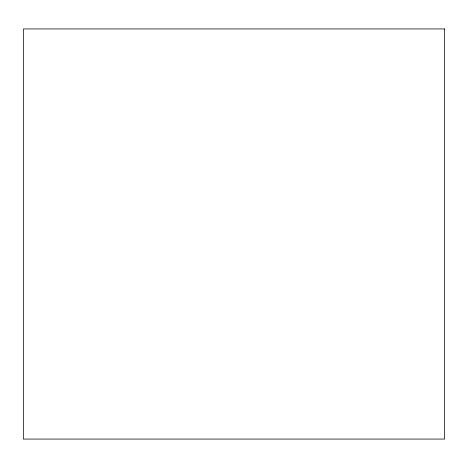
<?xml version="1.0" encoding="UTF-8"?>
<svg xmlns="http://www.w3.org/2000/svg" width="468" height="468" viewBox="0 0 468 468"><rect width="100%" height="100%" fill="white"/><g stroke="black" fill="none" stroke-linecap="round" stroke-linejoin="round"><path stroke-width="0.7" d="M444.6 28.934L23.4 28.934L23.4 439.066L444.6 439.066L444.6 28.934"/></g></svg>
